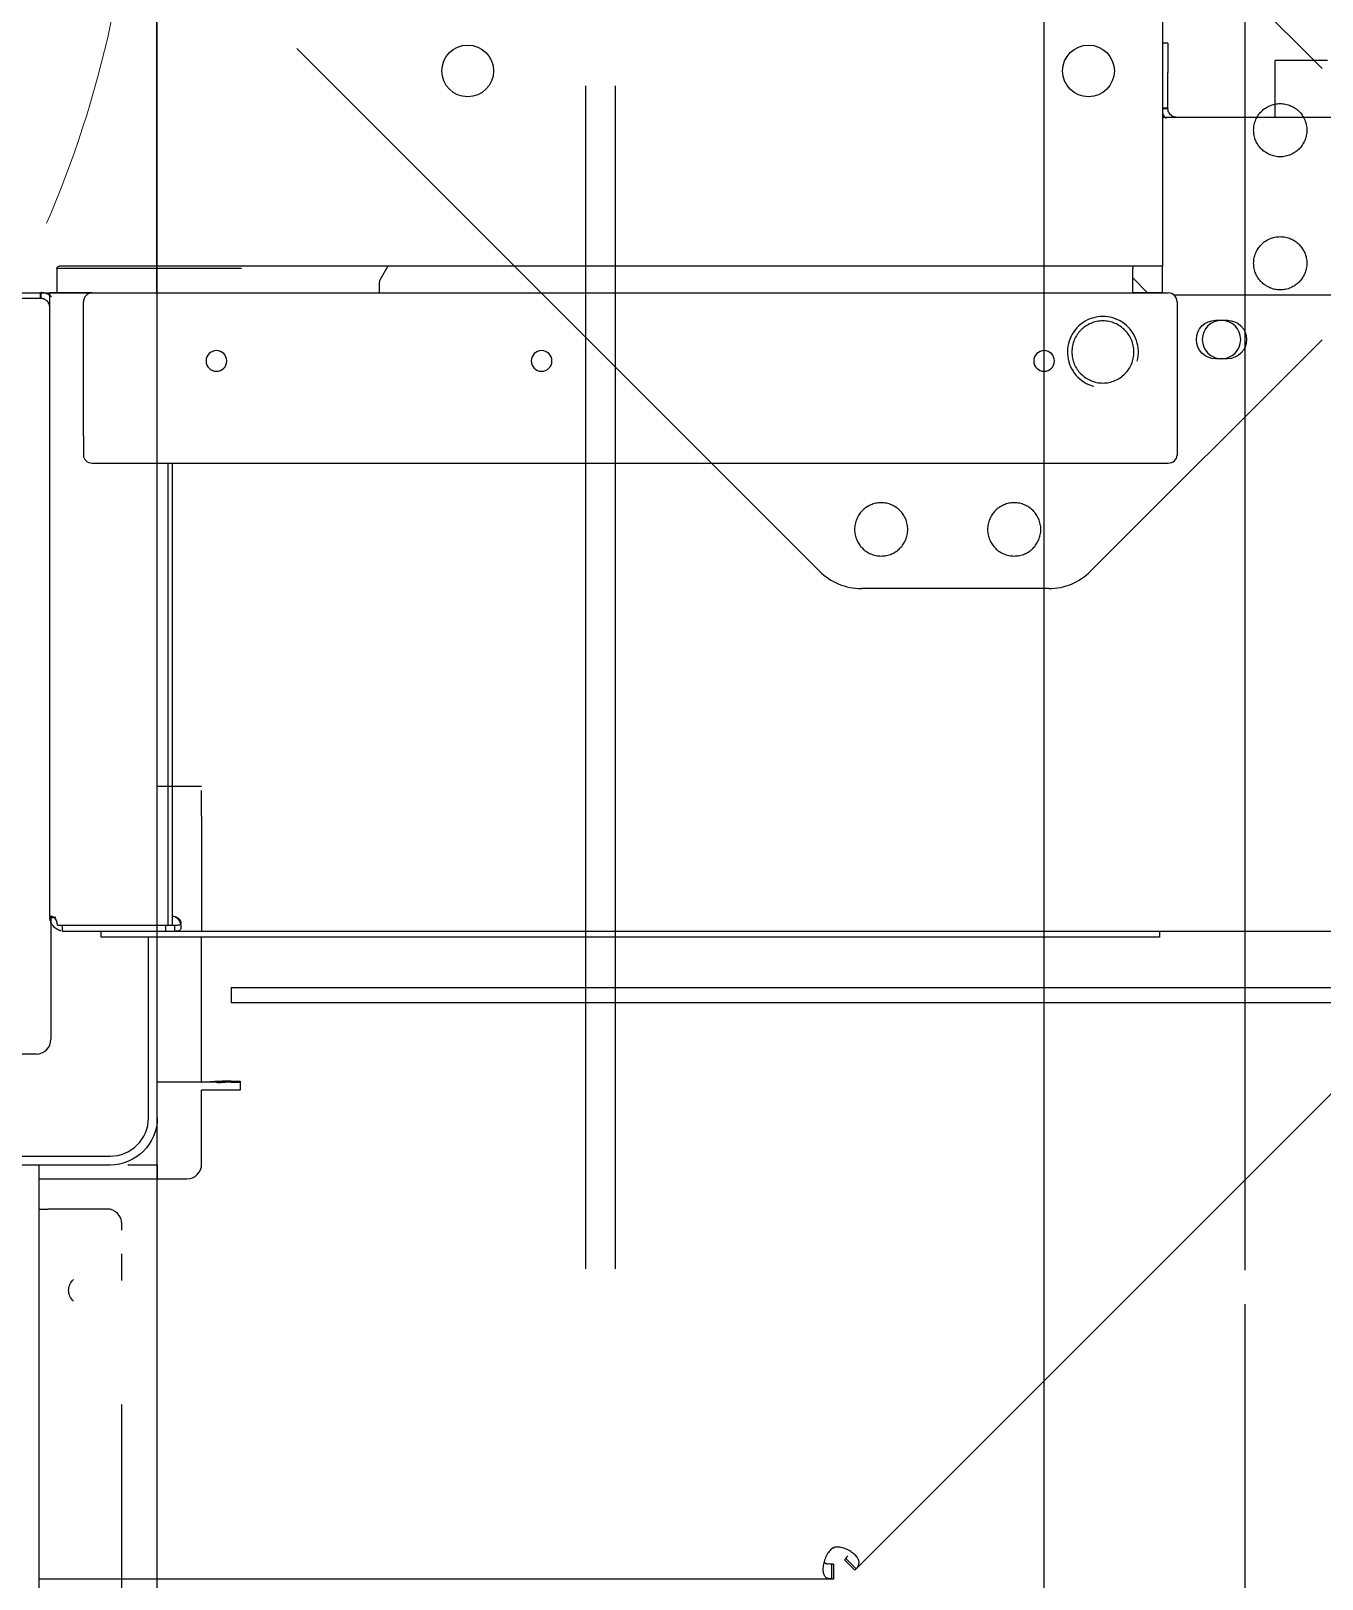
# Model space of a CAD drawing. Header units: millimetres. Extents: x 10462777 to 22643323, y 453826 to 1389191.
# Drawn here: x 11308673 to 11309110, y 596277 to 596800 of the extents above; entities that cross this region are included whole.
import ezdxf

# ---------------------------------------------------------------- set-up
doc = ezdxf.new("R2010")
doc.units = ezdxf.units.MM
doc.header["$LTSCALE"] = 200
doc.header["$MEASUREMENT"] = 0
for name, pattern in [('CENTER', [2, 1.25, -0.25, 0.25, -0.25]), ('CENTER2', [1.125, 0.75, -0.125, 0.125, -0.125]), ('DASHED', [3.5, 2, -1.5]), ('PHANTOM', [2.5, 1.25, -0.25, 0.25, -0.25, 0.25, -0.25])]:
    doc.linetypes.add(name, pattern=pattern)
doc.layers.get('0').update_dxf_attribs({"linetype": 'CONTINUOUS'})
for name, color, linetype in [('1', 1, 'CENTER'), ('2', 2, 'CONTINUOUS'), ('DV1_DEFAULT', 7, 'CONTINUOUS')]:
    doc.layers.add(name, color=color, linetype=linetype)
doc.layers.add('LAYOUT', color=8, linetype='CONTINUOUS', lineweight=25)
doc.layers.add('TOP$1', color=7, linetype='CONTINUOUS', true_color=0xffffff)
doc.layers.add('TOP$23', color=7, linetype='CONTINUOUS', true_color=0xffffff)

# ---------------------------------------------------------------- blocks, each defined once
blk = doc.blocks.new('r710ic')
at = {"layer": 'DV1_DEFAULT', "color": 3, "linetype": 'CENTER2', "lineweight": 0}
blk.add_circle((272041.37, 104232.63), 367.64, dxfattribs=at)
at = {"layer": 'LAYOUT', "color": 3}
blk.add_circle((272041.37, 104232.63), 2050.12, dxfattribs=at)
blk = doc.blocks.new('A$C7DA30AB0')
at = {"layer": 'LAYOUT', "color": 6, "linetype": 'PHANTOM'}
blk.add_circle((3030.45, 3025.99, 0), 2693.02, dxfattribs=at)

msp = doc.modelspace()

# ---------------------------------------------------------------- linework, layer by layer
at = {"layer": '1', "color": 124, "linetype": 'Continuous'}
for p, q in [((11309055.79369, 596814.47122, 0), (11309055.79369, 596720.71765, 0)), ((11308681.78838, 596719.91764, 0), (11308681.78838, 596711.76752, 0)), ((11308744.28926, 596719.91764, 0), (11308681.78838, 596719.91764, 0)), ((11309055.79369, 596720.71765, 0), (11308682.58839, 596720.71765, 0)), ((11309045.79355, 596720.71765, 0), (11309045.79355, 596719.91764, 0)), ((11309045.79355, 596711.76752, 0), (11309045.79355, 596719.91764, 0)), ((11309045.79355, 596716.7676, 0), (11309050.79362, 596711.76752, 0)), ((11308538.27862, 596711.76752, 0), (11308681.78838, 596711.76752, 0)), ((11308681.78838, 596711.76752, 0), (11308744.28926, 596711.76752, 0)), ((11308744.28926, 596711.76752, 0), (11308790.8914, 596711.76752, 0)), ((11308960.69393, 596711.76752, 0), (11309045.79355, 596711.76752, 0)), ((11309050.79362, 596711.76752, 0), (11309045.79191, 596711.76752, 0)), ((11309055.79369, 596711.76752, 0), (11309050.79362, 596711.76752, 0))]:
    msp.add_line(p, q, dxfattribs=at)
at = {"layer": '1', "color": 252, "linetype": 'Continuous'}
for p, q in [((11308740.78922, 596476.76419, 0), (11308740.78922, 596471.76411, 0)), ((11308740.78922, 596476.76419, 0), (11309190.79561, 596476.76419, 0)), ((11308740.78922, 596471.76411, 0), (11309190.79561, 596471.76411, 0))]:
    msp.add_line(p, q, dxfattribs=at)
at = {"layer": '1', "color": 124, "linetype": 'Continuous'}
for centre in [(11308820.79035, 596786.76859, 0), (11309030.79333, 596786.76859, 0)]:
    msp.add_circle(centre, 8.75012, dxfattribs=at)
at = {"layer": '1', "color": 124, "linetype": 'Continuous', "extrusion": (0, 0, -1)}
msp.add_arc((-11308682.58839, 596719.91764, 0), 0.80001, 0, 90, dxfattribs=at)
at = {"layer": '2', "color": 252, "linetype": 'Continuous'}
for p, q in [((11309057.66827, 596796.16961, 0), (11309055.79372, 596796.16961, 0)), ((11309057.66827, 596796.16961, 0), (11309057.66827, 596786.16947, 0)), ((11309057.66827, 596774.1693, 0), (11309057.66827, 596786.16947, 0)), ((11309057.66827, 596774.1693, 0), (11309055.79372, 596774.1693, 0)), ((11309055.79372, 596774.04385, 0), (11309057.66827, 596774.04385, 0)), ((11309057.66827, 596774.1693, 0), (11309057.66827, 596774.04385, 0)), ((11309188.92102, 596771.04381, 0), (11309055.79369, 596771.04381, 0)), ((11308793.75807, 596720.71762, 0), (11308791.15788, 596716.21396, 0)), ((11309055.79369, 596711.66858, 0), (11309055.79369, 596720.7178, 0)), ((11308676.28741, 596709.79294, 0), (11308676.28741, 596711.7675, 0)), ((11308676.41286, 596711.7675, 0), (11308676.41286, 596709.79294, 0)), ((11308679.4129, 596500.78908, 0), (11308679.4129, 596711.66752, 0)), ((11308680.87739, 596711.66752, 0), (11308679.4129, 596711.66752, 0)), ((11308679.78835, 596711.75971, 0), (11308679.78835, 596711.66596, 0)), ((11308693.78862, 596711.66752, 0), (11308680.87739, 596711.66752, 0)), ((11308720.78893, 596711.76752, 0), (11308720.78893, 596711.66674, 0)), ((11308790.88993, 596715.21395, 0), (11308790.88993, 596711.66752, 0)), ((11309030.79333, 596711.66674, 0), (11309030.79333, 596711.76752, 0)), ((11309181.79548, 596710.91751, 0), (11309059.77867, 596710.91751, 0)), ((11308676.28741, 596709.79294, 0), (11308664.28724, 596709.79294, 0)), ((11308676.41286, 596709.79294, 0), (11308676.28741, 596709.79294, 0)), ((11309073.79395, 596702.41739, 0), (11309077.794, 596702.41739, 0)), ((11309077.794, 596689.41721, 0), (11309073.79395, 596689.41721, 0)), ((11308719.45961, 596497.91449, 0), (11308719.45961, 596654.16505, 0)), ((11308720.78893, 596654.16472, 0), (11308720.78893, 596500.91453, 0)), ((11308730.78907, 596544.76515, 0), (11308715.78886, 596544.76515, 0)), ((11308730.78907, 596534.76501, 0), (11308730.78907, 596543.42531, 0)), ((11308730.78907, 596534.76501, 0), (11308730.78907, 596495.73946, 0)), ((11308679.4129, 596500.78908, 0), (11308679.4753, 596500.78908, 0)), ((11308679.78835, 596500.35827, 0), (11308679.78835, 596459.26394, 0)), ((11308681.98241, 596497.91449, 0), (11308719.45961, 596497.91449, 0)), ((11308683.65972, 596495.78901, 0), (11308683.65972, 596497.78904, 0)), ((11308718.66758, 596497.78904, 0), (11308683.65972, 596497.78904, 0)), ((11308718.66758, 596495.78901, 0), (11308683.65972, 596495.78901, 0)), ((11308696.78859, 596493.78899, 0), (11308696.78859, 596495.78901, 0)), ((11308712.78882, 596497.79317, 0), (11308712.78882, 596497.91786, 0)), ((11308715.78886, 596497.79098, 0), (11308715.78886, 596497.91474, 0)), ((11308718.66758, 596495.78901, 0), (11308718.66758, 596497.78904, 0)), ((11308721.64738, 596497.78904, 0), (11308718.66758, 596497.78904, 0)), ((11308721.64738, 596495.78901, 0), (11308718.66758, 596495.78901, 0)), ((11308719.45961, 596497.91449, 0), (11308720.87384, 596497.91449, 0)), ((11308720.87384, 596497.91449, 0), (11308720.87384, 596500.91542, 0)), ((11308721.64738, 596497.78904, 0), (11308721.64738, 596495.78901, 0)), ((11309188.92102, 596495.78901, 0), (11308721.64738, 596495.78901, 0)), ((11309054.79368, 596495.78901, 0), (11309054.79368, 596493.78899, 0)), ((11308699.13177, 596493.78899, 0), (11308696.78859, 596493.78899, 0)), ((11308724.44584, 596493.78899, 0), (11308699.13177, 596493.78899, 0)), ((11308712.78882, 596432.76356, 0), (11308712.78882, 596493.79065, 0)), ((11308715.78886, 596432.76356, 0), (11308715.78886, 596493.78968, 0)), ((11308730.10277, 596493.78899, 0), (11308724.44584, 596493.78899, 0)), ((11309021.47949, 596493.78899, 0), (11308730.10277, 596493.78899, 0)), ((11308730.78907, 596454.76387, 0), (11308730.78907, 596493.78943, 0)), ((11309027.13643, 596493.78899, 0), (11309021.47949, 596493.78899, 0)), ((11309052.4505, 596493.78899, 0), (11309027.13643, 596493.78899, 0)), ((11309054.79368, 596493.78899, 0), (11309052.4505, 596493.78899, 0)), ((11308674.78828, 596454.26387, 0), (11308612.61121, 596454.26387, 0)), ((11308730.78907, 596444.76373, 0), (11308730.78907, 596454.76387, 0)), ((11308730.78907, 596444.76373, 0), (11308715.78886, 596444.76373, 0)), ((11308550.77908, 596419.76338, 0), (11308699.78863, 596419.76338, 0)), ((11308699.78863, 596416.76333, 0), (11308550.77908, 596416.76333, 0)), ((11308675.78829, 595716.87589, 0), (11308675.78829, 596416.75458, 0)), ((11308715.78886, 596416.76333, 0), (11308705.78872, 596416.76333, 0)), ((11308715.78886, 596416.76333, 0), (11308715.78886, 596412.0978, 0)), ((11308675.78829, 596401.88562, 0), (11308678.78833, 596401.88562, 0)), ((11308698.78862, 596401.88562, 0), (11308678.78833, 596401.88562, 0)), ((11308703.78869, 596394.75505, 0), (11308703.78869, 596396.88555, 0)), ((11308703.78869, 596377.75325, 0), (11308703.78869, 596386.76041, 0)), ((11308703.78869, 595721.87596, 0), (11308703.78869, 596335.755, 0))]:
    msp.add_line(p, q, dxfattribs=at)
at = {"layer": '2', "color": 60, "linetype": 'Continuous'}
for p in [(11309111.69448, 596790.26864, 0), (11309093.99423, 596771.04113, 0)]:
    msp.add_line(p, (11309093.99423, 596790.26864, 0), dxfattribs=at)
at = {"layer": '2', "color": 7, "linetype": 'Continuous'}
for p, q in [((11308693.78855, 596711.66752, 0), (11309057.79372, 596711.66752, 0)), ((11308690.7885, 596663.36054, 0), (11308690.7885, 596708.66748, 0)), ((11309060.79376, 596708.66748, 0), (11309060.79376, 596663.36054, 0)), ((11308690.7885, 596663.36054, 0), (11308690.7885, 596661.36051, 0)), ((11309060.79376, 596663.36054, 0), (11309060.79376, 596661.36051, 0)), ((11308690.7885, 596661.36051, 0), (11308690.7885, 596656.76514, 0)), ((11309060.79376, 596661.36051, 0), (11309060.79376, 596656.76514, 0)), ((11308693.78855, 596654.16702, 0), (11309057.79372, 596654.16702, 0))]:
    msp.add_line(p, q, dxfattribs=at)
at = {"layer": '2', "color": 203, "linetype": 'Continuous'}
for p, q in [((11309140.79414, 596468.76331, 0), (11308952.25241, 596280.22159, 0)), ((11308735.78914, 596444.76373, 0), (11308730.78907, 596444.76373, 0)), ((11308737.25363, 596444.64739, 0), (11308733.71805, 596444.89402, 0)), ((11308740.78922, 596445.09834, 0), (11308743.78926, 596445.09834, 0)), ((11308740.78922, 596444.74955, 0), (11308743.78926, 596444.74955, 0)), ((11308743.78926, 596445.09834, 0), (11308743.78926, 596442.10561, 0)), ((11308730.78907, 596417.08576, 0), (11308730.78907, 596442.10561, 0)), ((11308743.78926, 596442.10561, 0), (11308730.78907, 596442.10561, 0)), ((11308675.7886, 596412.09787, 0), (11308725.789, 596412.09787, 0)), ((11308943.82954, 596281.76142, 0), (11308943.82954, 596276.76135, 0)), ((11308944.59176, 596281.76142, 0), (11308943.82954, 596281.76142, 0)), ((11308944.59176, 596281.76142, 0), (11308944.59176, 596276.76135, 0)), ((11308948.71683, 596283.75717, 0), (11308948.22673, 596283.26707, 0)), ((11308948.22673, 596283.26707, 0), (11308951.76231, 596279.73148, 0)), ((11308948.71683, 596283.75717, 0), (11308952.25241, 596280.22159, 0)), ((11308943.82954, 596276.76135, 0), (11308675.78928, 596276.76135, 0)), ((11308944.59176, 596276.76135, 0), (11308943.82954, 596276.76135, 0)), ((11308952.25241, 596280.22159, 0), (11308951.76231, 596279.73148, 0))]:
    msp.add_line(p, q, dxfattribs=at)
at = {"layer": '2', "color": 252, "linetype": 'Continuous', "extrusion": (0, 0, -1)}
msp.add_circle((-11309075.79397, 596695.9173, 0), 6.50009, dxfattribs=at)
at = {"layer": '2', "color": 7, "linetype": 'Continuous', "extrusion": (0, 0, -1)}
for centre in [(-11308735.78914, 596688.6672, 0), (-11308845.79071, 596688.6672, 0), (-11309015.79312, 596688.6672, 0)]:
    msp.add_circle(centre, 3.50005, dxfattribs=at)
at = {"layer": '2', "color": 252, "linetype": 'Continuous'}
for centre, radius, start, end in [((11308792.88996, 596715.21395, 0), 2.00003, 149.9999999, 180), ((11308684.41297, 596500.78908, 0), 5.00007, 180, 183.7948718), ((11308674.78828, 596459.26394, 0), 5.00007, 270, 0), ((11308699.78863, 596432.76356, 0), 13.00018, 270, 0), ((11308698.78862, 596396.88555, 0), 5.00007, 0, 90)]:
    msp.add_arc(centre, radius, start, end, dxfattribs=at)
at = {"layer": '2', "color": 7, "linetype": 'Continuous'}
for centre, start, end in [((11308693.78855, 596708.66748, 0), 90, 180), ((11309057.79372, 596708.66748, 0), 0, 90)]:
    msp.add_arc(centre, 3.00004, start, end, dxfattribs=at)
at = {"layer": '2', "color": 252, "linetype": 'Continuous', "extrusion": (0, 0, -1)}
for centre, radius, start, end in [((-11309073.79395, 596695.9173, 0), 6.50009, 270, 90), ((-11309077.794, 596695.9173, 0), 6.50009, 90, 270), ((-11308720.78893, 596497.91449, 0), 3.00004, 90, 106.6274168), ((-11308699.78863, 596432.76356, 0), 16.00023, 180, 270), ((-11308690.7885, 596374.38523, 0), 5.00007, 312.4912939, 47.5087237)]:
    msp.add_arc(centre, radius, start, end, dxfattribs=at)
at = {"layer": '2', "color": 7, "linetype": 'Continuous'}
for centre, start_param, end_param in [((11308693.78855, 596656.76514, 0), 3.141592654, 4.71238898), ((11309057.79372, 596656.76514, 0), 4.71238898, 6.283185307)]:
    msp.add_ellipse(centre, major_axis=(3.00004, 0), ratio=0.866025404, start_param=start_param, end_param=end_param, dxfattribs=at)
at = {"layer": '2', "color": 252, "linetype": 'Continuous'}
msp.add_ellipse((11308679.86106, 596497.91449, 0), major_axis=(0, 3.00004), ratio=0.707106781, start_param=4.71238898, end_param=5.783564331, dxfattribs=at)
at = {"layer": '2', "color": 203, "linetype": 'Continuous'}
for centre, major_axis, ratio, end_param in [((11308740.78922, 596444.40077, 0), (-10.00014, 0), 0.069756474, 5.497787144), ((11308740.78922, 596444.40077, 0), (-5.00007, 0), 0.069756474, 5.497787144), ((11308725.789, 596417.08576, 0), (5.00007, 0), 0.99756405, 6.283185307)]:
    msp.add_ellipse(centre, major_axis=major_axis, ratio=ratio, start_param=4.71238898, end_param=end_param, dxfattribs=at)
at = {"layer": '2', "color": 252, "linetype": 'Continuous'}
for points, knots in [([(11309060.66832, 596771.04381, 0), (11309060.59323, 596771.04381, 0), (11309060.47643, 596771.04618, 0), (11309060.1776, 596771.0804, 0), (11309059.99539, 596771.11269, 0), (11309059.59277, 596771.23534, 0), (11309059.37323, 596771.32631, 0), (11309058.94283, 596771.57708, 0), (11309058.73252, 596771.73694, 0), (11309058.36141, 596772.10806, 0), (11309058.20154, 596772.31836, 0), (11309057.95077, 596772.74877, 0), (11309057.8598, 596772.96831, 0), (11309057.73716, 596773.37092, 0), (11309057.70486, 596773.55313, 0), (11309057.67064, 596773.85197, 0), (11309057.66827, 596773.96877, 0), (11309057.66827, 596774.04385, 0)], [0, 0, 0, 0, 0.125, 0.125, 0.25, 0.25, 0.375, 0.375, 0.5, 0.5, 0.625, 0.625, 0.75, 0.75, 0.875, 0.875, 1, 1, 1, 1]), ([(11309057.13275, 596770.50825, 0), (11309057.13274, 596770.50826, 0), (11309056.97864, 596770.66237, 0), (11309056.69184, 596770.98955, 0), (11309056.33772, 596771.51872, 0), (11309056.11093, 596771.97083, 0), (11309056.00466, 596772.23854, 0), (11309055.97314, 596772.32462, 0)], [0, 0, 0, 0, 0.000006564, 0.292724504, 0.582048088, 0.864853483, 1, 1, 1, 1]), ([(11308679.94845, 596710.32847, 0), (11308679.94844, 596710.32848, 0), (11308679.94843, 596710.32849, 0), (11308679.63918, 596710.63775, 0), (11308679.28867, 596710.90419, 0), (11308678.57133, 596711.32214, 0), (11308678.20543, 596711.47375, 0), (11308677.53441, 596711.67816, 0), (11308677.23073, 596711.73199, 0), (11308676.73266, 596711.78902, 0), (11308676.53799, 596711.79297, 0), (11308676.41286, 596711.79297, 0)], [0, 0, 0, 0, 0.000000288, 0.000000288, 0.250000216, 0.250000216, 0.500000144, 0.500000144, 0.750000072, 0.750000072, 1, 1, 1, 1]), ([(11308679.4129, 596706.7929, 0), (11308679.41288, 596706.80064, 0), (11308679.41285, 596706.8161, 0), (11308679.41253, 596706.84244, 0), (11308679.41193, 596706.871, 0), (11308679.41098, 596706.90195, 0), (11308679.40959, 596706.93518, 0), (11308679.40771, 596706.97064, 0), (11308679.40524, 596707.00829, 0), (11308679.40212, 596707.04807, 0), (11308679.39827, 596707.08991, 0), (11308679.39359, 596707.13375, 0), (11308679.38801, 596707.17954, 0), (11308679.38143, 596707.2272, 0), (11308679.37379, 596707.27666, 0), (11308679.36498, 596707.32785, 0), (11308679.35492, 596707.38069, 0), (11308679.34354, 596707.4351, 0), (11308679.33074, 596707.49101, 0), (11308679.31644, 596707.54831, 0), (11308679.30057, 596707.60692, 0), (11308679.28304, 596707.66675, 0), (11308679.26379, 596707.72768, 0), (11308679.24276, 596707.78958, 0), (11308679.21989, 596707.85229, 0), (11308679.19515, 596707.9157, 0), (11308679.16848, 596707.97967, 0), (11308679.13986, 596708.04406, 0), (11308679.10926, 596708.10873, 0), (11308679.07666, 596708.17355, 0), (11308679.04205, 596708.23838, 0), (11308679.00543, 596708.30308, 0), (11308678.96682, 596708.36752, 0), (11308678.92621, 596708.43157, 0), (11308678.88364, 596708.49508, 0), (11308678.83914, 596708.55794, 0), (11308678.79276, 596708.62001, 0), (11308678.74452, 596708.68118, 0), (11308678.69451, 596708.74132, 0), (11308678.64278, 596708.80033, 0), (11308678.58939, 596708.85809, 0), (11308678.46128, 596708.98963, 0), (11308678.2417, 596709.18182, 0), (11308677.92066, 596709.39557, 0), (11308677.59348, 596709.55833, 0), (11308677.34295, 596709.64801, 0), (11308677.16706, 596709.69741, 0), (11308677.05379, 596709.7244, 0), (11308676.9465, 596709.74573, 0), (11308676.84583, 596709.76207, 0), (11308676.75238, 596709.77412, 0), (11308676.6667, 596709.78255, 0), (11308676.58923, 596709.78805, 0), (11308676.52069, 596709.79123, 0), (11308676.46058, 596709.79275, 0), (11308676.4288, 596709.79287, 0), (11308676.41286, 596709.79294, 0)], [0, 0, 0, 0, 0.013792641, 0.027536964, 0.041230525, 0.054870751, 0.068454972, 0.081980461, 0.095444467, 0.108844256, 0.122177154, 0.135440578, 0.148632086, 0.161749417, 0.174790532, 0.187753665, 0.200637369, 0.213440562, 0.226162586, 0.238803251, 0.251362899, 0.263842456, 0.276240313, 0.288556201, 0.300793464, 0.312955377, 0.325045186, 0.337066133, 0.349021492, 0.360914604, 0.372748909, 0.384527984, 0.396255576, 0.40793564, 0.419572373, 0.431170254, 0.442734075, 0.45426898, 0.465780494, 0.477274563, 0.488757578, 0.500236405, 0.55761076, 0.615700534, 0.675079324, 0.736189055, 0.761224048, 0.786582907, 0.812266294, 0.838267298, 0.864573101, 0.891166546, 0.918027576, 0.94513459, 0.972465711, 1, 1, 1, 1]), ([(11308683.09838, 596495.96492, 0), (11308683.08993, 596495.96722, 0), (11308683.0557, 596495.97665, 0), (11308682.99515, 596495.99401, 0), (11308682.91621, 596496.01805, 0), (11308682.8362, 596496.04389, 0), (11308682.75524, 596496.07155, 0), (11308682.67342, 596496.1011, 0), (11308682.59086, 596496.13256, 0), (11308682.50767, 596496.16596, 0), (11308682.42395, 596496.20135, 0), (11308682.33981, 596496.23875, 0), (11308682.25537, 596496.27816, 0), (11308682.17073, 596496.31962, 0), (11308682.08601, 596496.36314, 0), (11308682.00131, 596496.40871, 0), (11308681.91674, 596496.45634, 0), (11308681.83242, 596496.50602, 0), (11308681.74845, 596496.55774, 0), (11308681.66493, 596496.61149, 0), (11308681.58198, 596496.66725, 0), (11308681.4997, 596496.72498, 0), (11308681.41818, 596496.78467, 0), (11308681.33754, 596496.84626, 0), (11308681.25786, 596496.90972, 0), (11308681.17924, 596496.97501, 0), (11308681.10177, 596497.04207, 0), (11308681.02554, 596497.11083, 0), (11308680.95063, 596497.18126, 0), (11308680.74599, 596497.38171, 0), (11308680.4365, 596497.73478, 0), (11308680.08238, 596498.26395, 0), (11308679.81124, 596498.80448, 0), (11308679.66351, 596499.21208, 0), (11308679.5865, 596499.48006, 0), (11308679.54987, 596499.62374, 0), (11308679.51883, 596499.76221, 0), (11308679.4929, 596499.895, 0), (11308679.47162, 596500.02165, 0), (11308679.45451, 596500.14177, 0), (11308679.44114, 596500.25479, 0), (11308679.43083, 596500.36099, 0), (11308679.42618, 596500.42593, 0), (11308679.42386, 596500.45816, 0)], [0, 0, 0, 0, 0.004527019, 0.018310927, 0.032193162, 0.046168147, 0.060233107, 0.074385716, 0.088623401, 0.102943367, 0.117342614, 0.131817963, 0.146366069, 0.160983446, 0.175666482, 0.190411455, 0.205214551, 0.220071878, 0.234979487, 0.249933379, 0.264929524, 0.279963875, 0.295032384, 0.310131009, 0.325255737, 0.340402588, 0.355567637, 0.370747023, 0.385936963, 0.401133768, 0.497679427, 0.593105542, 0.686381796, 0.776574472, 0.802849364, 0.828762809, 0.854312881, 0.879498238, 0.90431851, 0.928774724, 0.952869758, 0.976608825, 1, 1, 1, 1]), ([(11308679.4753, 596500.78908, 0), (11308679.48625, 596500.80255, 0), (11308679.50822, 596500.82954, 0), (11308679.55117, 596500.86086, 0), (11308679.60168, 596500.88554, 0), (11308679.66044, 596500.90286, 0), (11308679.72715, 596500.91292, 0), (11308679.80168, 596500.91568, 0), (11308679.88374, 596500.91115, 0), (11308680.00248, 596500.89542, 0), (11308680.16744, 596500.85766, 0), (11308680.36392, 596500.79198, 0), (11308680.54716, 596500.71593, 0), (11308680.70935, 596500.63971, 0), (11308680.82161, 596500.57832, 0), (11308680.87739, 596500.54782, 0)], [0, 0, 0, 0, 0.062382394, 0.125105575, 0.188101911, 0.251302663, 0.314637801, 0.378035899, 0.441425327, 0.504734489, 0.630782521, 0.755674424, 0.838053141, 0.919539642, 1, 1, 1, 1]), ([(11308721.64738, 596500.78908, 0), (11308721.69448, 596500.76883, 0), (11308721.78926, 596500.72806, 0), (11308721.92708, 596500.65522, 0), (11308722.06236, 596500.57385, 0), (11308722.19446, 596500.48339, 0), (11308722.32319, 596500.38442, 0), (11308722.44823, 596500.27721, 0), (11308722.56931, 596500.16216, 0), (11308722.68614, 596500.03967, 0), (11308722.79842, 596499.91017, 0), (11308722.90587, 596499.77412, 0), (11308723.0082, 596499.632, 0), (11308723.10512, 596499.48433, 0), (11308723.19632, 596499.3317, 0), (11308723.28149, 596499.17476, 0), (11308723.36049, 596499.01433, 0), (11308723.4332, 596498.85122, 0), (11308723.49951, 596498.68626, 0), (11308723.55932, 596498.52028, 0), (11308723.61251, 596498.35409, 0), (11308723.65898, 596498.18854, 0), (11308723.6986, 596498.02444, 0), (11308723.73127, 596497.86259, 0), (11308723.75688, 596497.70375, 0), (11308723.77532, 596497.54867, 0), (11308723.78647, 596497.39804, 0), (11308723.79303, 596497.14389, 0), (11308723.76287, 596496.81262, 0), (11308723.64887, 596496.45849, 0), (11308723.46393, 596496.18734, 0), (11308723.24555, 596496.02301, 0), (11308723.02637, 596495.92716, 0), (11308722.83362, 596495.87162, 0), (11308722.62388, 596495.83342, 0), (11308722.39906, 596495.8092, 0), (11308722.16059, 596495.79574, 0), (11308721.91155, 596495.7897, 0), (11308721.73471, 596495.78924, 0), (11308721.64738, 596495.78901, 0)], [0, 0, 0, 0, 0.016273195, 0.032747874, 0.049445238, 0.066382158, 0.083571676, 0.101023497, 0.11874448, 0.136739093, 0.155009856, 0.173557743, 0.192382561, 0.211483309, 0.230858496, 0.250496802, 0.270380139, 0.2904947, 0.310824401, 0.331351302, 0.352056006, 0.372918011, 0.393916049, 0.415028397, 0.436233176, 0.457508641, 0.478833466, 0.500187025, 0.569368164, 0.63774708, 0.704585482, 0.769214304, 0.804968349, 0.839772067, 0.873620688, 0.906522163, 0.938505647, 0.96963113, 1, 1, 1, 1]), ([(11308721.64738, 596500.78908, 0), (11308721.95413, 596500.714, 0), (11308722.24535, 596500.5972, 0), (11308722.77, 596500.29836, 0), (11308723.00345, 596500.11615, 0), (11308723.38599, 596499.71354, 0), (11308723.53455, 596499.494, 0), (11308723.73605, 596499.0636, 0), (11308723.78897, 596498.85329, 0), (11308723.78897, 596498.48217, 0), (11308723.73605, 596498.32231, 0), (11308723.53455, 596498.07154, 0), (11308723.38599, 596497.98057, 0), (11308723.00345, 596497.85792, 0), (11308722.77, 596497.82563, 0), (11308722.24535, 596497.79141, 0), (11308721.95413, 596497.78904, 0), (11308721.64738, 596497.78904, 0)], [0, 0, 0, 0, 0.125, 0.125, 0.25, 0.25, 0.375, 0.375, 0.5, 0.5, 0.625, 0.625, 0.75, 0.75, 0.875, 0.875, 1, 1, 1, 1])]:
    msp.add_open_spline(points, degree=3, knots=knots, dxfattribs=at)
msp.add_open_spline([(11308679.42386, 596500.45816, 0), (11308681.41951, 596500.59053, 0)], degree=1, dxfattribs=at)
at = {"layer": '2', "color": 203, "linetype": 'Continuous'}
for points, knots in [([(11308730.78907, 596444.76373, 0), (11308730.78907, 596444.79455, 0), (11308731.04935, 596444.82533, 0), (11308732.05123, 596444.87307, 0), (11308732.79243, 596444.88995, 0), (11308733.71805, 596444.89402, 0)], [0, 0, 0, 0, 0.5, 0.5, 1, 1, 1, 1]), ([(11308735.78914, 596444.76373, 0), (11308735.78914, 596444.75631, 0), (11308735.82138, 596444.74889, 0), (11308735.94906, 596444.73318, 0), (11308736.04452, 596444.72488, 0), (11308736.29499, 596444.70657, 0), (11308736.45, 596444.69655, 0), (11308736.81362, 596444.67402, 0), (11308737.02223, 596444.6615, 0), (11308737.25363, 596444.64739, 0)], [0, 0, 0, 0, 0.25, 0.25, 0.5, 0.5, 0.75, 0.75, 1, 1, 1, 1]), ([(11308944.64994, 596287.45905, 0), (11308944.19904, 596287.19767, 0), (11308943.7706, 596286.84775, 0), (11308942.98401, 596286.00064, 0), (11308942.62579, 596285.50318, 0), (11308942.00439, 596284.40424, 0), (11308941.74156, 596283.80352, 0), (11308941.32481, 596282.57419, 0), (11308941.17089, 596281.94611, 0), (11308940.98518, 596280.74269, 0), (11308940.95348, 596280.16881, 0), (11308941.0106, 596279.14404, 0), (11308941.09941, 596278.69364, 0), (11308941.39574, 596277.9489, 0), (11308941.6031, 596277.65472, 0), (11308942.11983, 596277.21065, 0), (11308942.42934, 596277.06026, 0), (11308942.7814, 596276.96099, 0)], [0, 0, 0, 0, 0.125, 0.125, 0.25, 0.25, 0.375, 0.375, 0.5, 0.5, 0.625, 0.625, 0.75, 0.75, 0.875, 0.875, 1, 1, 1, 1]), ([(11308952.88722, 596281.21895, 0), (11308953.04982, 596281.54021, 0), (11308953.15005, 596281.87037, 0), (11308953.19116, 596282.55915, 0), (11308953.13185, 596282.91808, 0), (11308952.83729, 596283.65785, 0), (11308952.60205, 596284.03843, 0), (11308951.97364, 596284.79681, 0), (11308951.58073, 596285.17433, 0), (11308950.67644, 596285.88266, 0), (11308950.1659, 596286.21274, 0), (11308949.08407, 596286.78406, 0), (11308948.5131, 596287.02501, 0), (11308947.36588, 596287.38019, 0), (11308946.79028, 596287.49417, 0), (11308945.68029, 596287.58228, 0), (11308945.14571, 596287.55653, 0), (11308944.65, 596287.45908, 0)], [0, 0, 0, 0, 0.125, 0.125, 0.25, 0.25, 0.375, 0.375, 0.5, 0.5, 0.625, 0.625, 0.75, 0.75, 0.875, 0.875, 1, 1, 1, 1]), ([(11308941.33156, 596282.44633, 0), (11308941.35814, 596282.41915, 0), (11308941.44627, 596282.33669, 0), (11308941.61695, 596282.21447, 0), (11308941.85877, 596282.0918, 0), (11308942.13486, 596281.99309, 0), (11308942.44169, 596281.91492, 0), (11308942.66727, 596281.87927, 0), (11308942.7814, 596281.86124, 0)], [0, 0, 0, 0, 0.08121417, 0.256583617, 0.43591893, 0.619497368, 0.807490775, 1, 1, 1, 1]), ([(11308948.71683, 596283.75717, 0), (11308948.74231, 596283.78333, 0), (11308948.79356, 596283.83593, 0), (11308948.8728, 596283.92557, 0), (11308948.9544, 596284.02309, 0), (11308949.03858, 596284.1289, 0), (11308949.12541, 596284.24232, 0), (11308949.21505, 596284.36309, 0), (11308949.30743, 596284.49036, 0), (11308949.37102, 596284.57969, 0), (11308949.40299, 596284.62461, 0)], [0, 0, 0, 0, 0.120189808, 0.241676037, 0.364510549, 0.488734317, 0.614378938, 0.741465261, 0.870005109, 1, 1, 1, 1]), ([(11308943.82954, 596276.76135, 0), (11308943.80102, 596276.76182, 0), (11308943.74424, 596276.76275, 0), (11308943.65309, 596276.77014, 0), (11308943.5581, 596276.78159, 0), (11308943.45892, 596276.79725, 0), (11308943.34727, 596276.8183, 0), (11308943.22193, 596276.84556, 0), (11308943.08136, 596276.87976, 0), (11308942.93558, 596276.91796, 0), (11308942.83255, 596276.94672, 0), (11308942.7814, 596276.96099, 0)], [0, 0, 0, 0, 0.104441729, 0.207975473, 0.310567061, 0.412184887, 0.512800033, 0.637115867, 0.759778631, 0.880749945, 1, 1, 1, 1])]:
    msp.add_open_spline(points, degree=3, knots=knots, dxfattribs=at)
for points, degree in [([(11308944.64992, 596287.11025, 0), (11308944.64992, 596287.45904, 0)], 1), ([(11308943.82954, 596281.76142, 0), (11308943.54779, 596281.76142, 0), (11308943.19368, 596281.80312, 0), (11308942.7814, 596281.86124, 0)], 3), ([(11308952.25241, 596280.22159, 0), (11308952.46889, 596280.43806, 0), (11308952.67007, 596280.78993, 0), (11308952.88722, 596281.21895, 0)], 3)]:
    msp.add_open_spline(points, degree=degree, dxfattribs=at)
at = {"layer": 'TOP$1', "color": 155, "linetype": 'PHANTOM'}
msp.add_line((11309083.66913, 596669.73804), (11309083.66913, 594066.71124), dxfattribs=at)
at = {"layer": 'TOP$23', "color": 155, "linetype": 'PHANTOM'}
msp.add_line((11309083.66913, 601331.21124), (11309083.66913, 594066.71124), dxfattribs=at)
at = {"layer": 'TOP$23', "linetype": 'DASHED'}
for p, q in [((11308860.66913, 600981.71124), (11308860.66913, 594581.71124)), ((11308870.66913, 600981.71124), (11308870.66913, 594581.71124)), ((11309015.66913, 596881.71124), (11309015.66913, 596611.71124))]:
    msp.add_line(p, q, dxfattribs=at)
at = {"layer": 'TOP$23', "linetype": 'PHANTOM'}
for p, q in [((11308716.527, 597180.85338), (11309109.81127, 596787.56911)), ((11308939.81127, 596617.56911), (11308546.527, 597010.85338)), ((11309031.527, 596617.56911), (11309109.81127, 596695.85338)), ((11309017.38486, 596611.71124), (11308953.9534, 596611.71124))]:
    msp.add_line(p, q, dxfattribs=at)
at = {"layer": 'TOP$23', "linetype": 'Continuous'}
for p, q in [((11308715.66913, 596711.71124), (11308715.66913, 596841.71437)), ((11308715.66913, 596841.71124), (11308715.66913, 594581.71124)), ((11309015.66913, 596611.71124), (11309015.66913, 594581.71124))]:
    msp.add_line(p, q, dxfattribs=at)
at = {"layer": 'TOP$23', "linetype": 'PHANTOM'}
for centre in [(11309095.66913, 596766.71124), (11309095.66913, 596721.71124)]:
    msp.add_circle(centre, 9, dxfattribs=at)
at = {"layer": 'TOP$23', "linetype": 'PHANTOM', "extrusion": (0, 0, -1)}
for centre, radius in [((-11309035.66913, 596691.71124), 10.5), ((-11308960.66913, 596631.71124), 9), ((-11309005.66913, 596631.71124), 9)]:
    msp.add_circle(centre, radius, dxfattribs=at)
at = {"layer": 'TOP$23', "linetype": 'DASHED'}
msp.add_arc((11309035.66913, 596691.71124), 12, 344.9999999, 255, dxfattribs=at)
at = {"layer": 'TOP$23', "linetype": 'PHANTOM'}
for centre, start, end in [((11308953.9534, 596631.71124), 224.9999999, 270), ((11309017.38486, 596631.71124), 270, 315.0000001)]:
    msp.add_arc(centre, 20, start, end, dxfattribs=at)

# ---------------------------------------------------------------- block references
at = {"ltscale": 10, "rotation": 180}
msp.add_blockref('A$C7DA30AB0', (11313764.24811, 600747.76955, 0), dxfattribs=at)
at = {"layer": 'LAYOUT', "color": 2, "rotation": 89.99999999999999}
msp.add_blockref('r710ic', (11412573.40786, 324839.74027, 0), dxfattribs=at)

doc.saveas('drawing.dxf')
